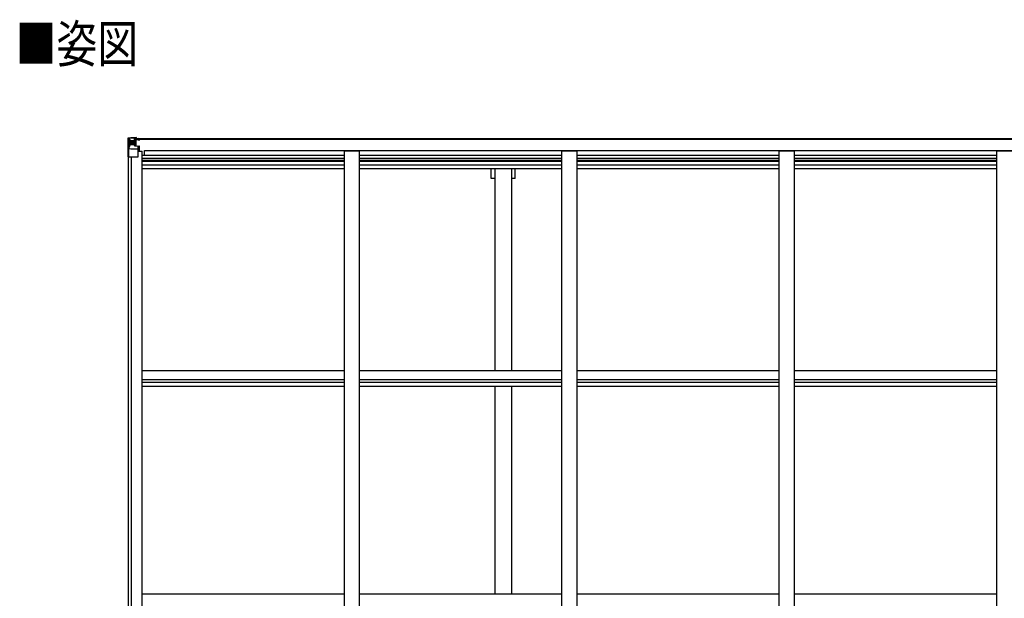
# Model space of a CAD drawing. Units: millimetres, scale not verified. Extents: x -10512 to 10512, y -7425 to 7425.
# Drawn here: x -3812 to -570, y 185 to 2091 of the extents above; entities that cross this region are included whole.
import ezdxf
from ezdxf.enums import TextEntityAlignment as Align

# ---------------------------------------------------------------- set-up
doc = ezdxf.new("R2010")
doc.units = ezdxf.units.MM
doc.header["$LTSCALE"] = 25
for name, color, linetype in [('0-2_USER1', 3, 'Continuous'), ('0-4_YKK_13', 4, 'Continuous'), ('0-5_YKK_A1', 4, 'Continuous')]:
    doc.layers.add(name, color=color, linetype=linetype)
doc.styles.add('ＭＳ ゴシック', font='')
doc.styles.get('ＭＳ ゴシック').set_extended_font_data('MS Gothic')

msp = doc.modelspace()

# ---------------------------------------------------------------- linework, layer by layer
at = {"layer": '0-4_YKK_13'}
for p, q in [((-3455.76, 1699.85), (-3455.76, 1699.82)), ((-3454.82, 1700.86), (-3454.82, 1700.86)), ((-3454.82, 1700.81), (-3454.82, 1700.85)), ((-3445.85, 1701.24), (-3453.78, 1700.77)), ((-3452.92, 1699.8), (-3452.92, 1699.73)), ((-3452.92, 1639.14), (-3452.92, 1699.73)), ((-3448.95, 1696.35), (-3451.68, 1700.02)), ((-3448.09, 1692.85), (-3445.76, 1692.91)), ((-3448.09, 1679.38), (-3448.09, 1692.85)), ((-3433.76, 1702.03), (-3445.76, 1701.25)), ((-3445.76, 1692.9), (-3433.76, 1692.9)), ((-3434.76, 1692.9), (-3433.76, 1692.9)), ((-3427.26, 1702.54), (-3433.76, 1702.14)), ((-3433.76, 1676.05), (-3433.76, 1702.14)), ((-3433.76, 1701.26), (-3427.26, 1701.66)), ((-3432.26, 1696.44), (-3433.76, 1696.44)), ((-3432.26, 1692.9), (-3433.76, 1692.9)), ((-3427.26, 1700.73), (-3432.26, 1700.64)), ((-3431.76, 1696.08), (-3432.26, 1696.08)), ((-3428.26, 1691.15), (-3432.26, 1691.15)), ((-3432.15, 1694.78), (-3428.26, 1694.78)), ((-3431.77, 1694.98), (-3431.77, 1695.15)), ((-3431.77, 1695.15), (-3431.76, 1695.15)), ((-3431.76, 1697.1), (-3431.76, 1695.15)), ((-3423.76, 1697.1), (-3431.76, 1697.1)), ((-3423.76, 1697.08), (-3431.76, 1697.08)), ((-3421.76, 1695.24), (-3431.76, 1695.15)), ((-3428.26, 1675.04), (-3428.26, 1695.01)), ((-3427.26, 1701.66), (-3427.26, 1702.54)), ((-3427.26, 1701.14), (-3427.26, 1701.66)), ((-3427.26, 1701.14), (-3427.26, 1700.73)), ((-3427.26, 1700.73), (-3427.26, 1699.91)), ((-3422.26, 1700.34), (-3422.26, 1699.91)), ((-3421.96, 1700.34), (-3422.26, 1700.34)), ((-3421.96, 1700.34), (-3420.27, 1699.91)), ((-3421.76, 1696.84), (-3416.76, 1696.84)), ((-3421.76, 1695.24), (-3421.76, 1696.84)), ((-3416.76, 1697.85), (-3416.76, 1696.84)), ((-3416.76, 1696.84), (-3415.76, 1696.84)), ((-3415.76, 1696.84), (-3415.76, 1697.85)), ((-3415.76, 1696.84), (-3415.76, 1695.28)), ((-3415.76, 1695.16), (-3415.76, 1695.28)), ((-3452.37, 1666.03), (-3448.23, 1678.11)), ((-3452.37, 1666.03), (-3445.76, 1665.81)), ((-3445.76, 1679.34), (-3448.09, 1679.38)), ((-3445.76, 1679.34), (-3433.76, 1679.34)), ((-3445.76, 1679.34), (-3445.76, 1679.34)), ((-3445.76, 1665.81), (-3421.76, 1665.81)), ((-3440.28, 1685.7), (-3440.28, 1684.74)), ((-3432.26, 1679.34), (-3433.76, 1679.34)), ((-3432.94, 1675.79), (-3422.59, 1674.14)), ((-3432.94, 1675.15), (-3432.94, 1675.79)), ((-3422.59, 1673.5), (-3432.94, 1675.15)), ((-3428.26, 1682.94), (-3432.26, 1682.94)), ((-3422.59, 1674.14), (-3422.59, 1673.5)), ((-3422.31, 1674.06), (-3418.26, 1674.02)), ((-3421.76, 1640.14), (-3421.76, 1673.24)), ((-3417.26, 1662.14), (-3421.76, 1662.14)), ((-3417.26, 1674.01), (-3418.26, 1674.02)), ((-3418.26, 1672.29), (-3417.26, 1672.29)), ((-3417.26, 1658.23), (-3417.26, 1674.01)), ((-3452.92, 1639.14), (-3422.76, 1639.14))]:
    msp.add_line(p, q, dxfattribs=at)
for points in [[(-3455.76, 1699.82), (-3455.76, 1639.14), (-3452.92, 1639.14)], [(-3454.82, 1700.86), (-3445.76, 1701.41), (-3433.76, 1702.14)], [(-3442.2, 1686.66), (-3443.16, 1686.66), (-3443.16, 1687.62), (-3442.2, 1687.62)], [(-3441.24, 1688.58), (-3441.24, 1689.54), (-3440.28, 1689.54), (-3440.28, 1688.58)], [(-3439.32, 1687.62), (-3438.36, 1687.62), (-3438.36, 1686.66), (-3439.32, 1686.66)], [(-3427.26, 1701.14), (-3432.26, 1701.14), (-3432.26, 1675.68)], [(-3416.76, 1695.12), (-3431.76, 1694.98), (-3431.77, 1694.98)], [(-3431.76, 1696.08), (-3423.76, 1696.08), (-3423.76, 1697.85)], [(-3421.76, 1695.24), (-3421.76, 1695.23), (-3415.76, 1695.28)], [(-3440.28, 1684.74), (-3441.24, 1684.74), (-3441.24, 1685.7)], [(-3418.26, 1674.02), (-3418.26, 1672.29), (-3421.76, 1672.27)]]:
    msp.add_lwpolyline(points, dxfattribs=at)
msp.add_circle((-3440.76, 1687.14), 5.3, dxfattribs=at)
for centre, radius, start, end in [((-3454.76, 1699.86), 1, 93.50017, 180.00079), ((-3454.76, 1699.85), 0.999, 93.4424, 179.95083), ((-3454.76, 1699.81), 0.999, 93.4424, 179.95083), ((-3453.61, 1713.46), 12.7, 269.24466, 275.10311), ((-3451.63, 1699.85), 1.28, 131.17831, 182.45895), ((-3442.2, 1688.58), 0.96, 270, 0), ((-3442.2, 1685.7), 0.96, 0, 90), ((-3439.32, 1688.58), 0.96, 180, 270), ((-3439.32, 1685.7), 0.96, 90, 180), ((-3431.76, 1697.6), 0.5, 179.99802, 269.99691), ((-3431.76, 1697.58), 0.5, 180.00109, 270.00109), ((-3431.76, 1694.65), 0.5, 90.52895, 180.04464), ((-3431.75, 1694.47), 0.513, 91.88028, 181.04707), ((-3416.62, 1702.8), 7.69, 268.96999, 276.43426), ((-3432.83, 1676.72), 0.937, 182.32209, 263.26766), ((-3432.83, 1676.09), 0.937, 182.32209, 263.26766), ((-3422.7, 1673.2), 0.937, 2.32209, 83.26766), ((-3422.7, 1672.57), 0.937, 2.32209, 83.26766), ((-3422.76, 1640.14), 1, 270, 0)]:
    msp.add_arc(centre, radius, start, end, dxfattribs=at)
for centre, major_axis, ratio, start_param, end_param in [((-3253.82, 1713.17), (201, 12.36), 0.060933, 3.1373463, 3.1378449), ((-3452.82, 1700.93), (2, 0.12), 0.060933, 3.1378449, 4.2119296), ((-3452.63, 1697.84), (-0.02, 3), 0.466854, 5.5234897, 6.1575023), ((-3450.96, 1692.77), (0.03, 5), 0.573921, 4.7320603, 5.5159136), ((-3527.51, 1692.9), (81.75, 0), 0.061163, 0, 0.0007725), ((-3451.65, 1668.37), (0.85, 2.32), 0.403757, 2.3087461, 3.2744049), ((-3449.5, 1679.4), (0, 3), 0.468246, 4.2703918, 4.7058971)]:
    msp.add_ellipse(centre, major_axis=major_axis, ratio=ratio, start_param=start_param, end_param=end_param, dxfattribs=at)
at = {"layer": '0-5_YKK_A1'}
for p, q in [((-3432.26, 1699.91), (2292.74, 1699.91)), ((-3432.26, 1697.85), (2292.74, 1697.85)), ((-3421.76, 1658.15), (-3408.76, 1658.15)), ((-3408.76, -1289.23), (-3408.76, 1658.15)), ((-3401.26, 1659.65), (2261.74, 1659.65)), ((-3401.26, 1644.57), (-3401.26, 1659.65)), ((-2742.76, -1289.54), (-2742.76, 1658.54)), ((-2742.76, 1658.54), (-2692.76, 1658.54)), ((-2692.76, -1289.54), (-2692.76, 1658.54)), ((-2026.76, -1289.54), (-2026.76, 1658.54)), ((-2026.76, 1658.54), (-1976.76, 1658.54)), ((-1976.76, -1289.54), (-1976.76, 1658.54)), ((-1310.76, -1289.54), (-1310.76, 1658.54)), ((-1310.76, 1658.54), (-1260.76, 1658.54)), ((-1260.76, -1289.54), (-1260.76, 1658.54)), ((-594.76, -1289.54), (-594.76, 1658.54)), ((-594.76, 1658.54), (-544.76, 1658.54)), ((-3453.76, -1270.14), (-3453.76, 1639.14)), ((-3444.06, -1270.14), (-3444.06, 1639.14)), ((-3408.76, 1644.57), (-2742.76, 1644.57)), ((-3408.76, 1635.21), (-2742.76, 1635.21)), ((-3408.76, 1628.13), (-2742.76, 1628.13)), ((-3408.76, 1624.35), (-2742.76, 1624.35)), ((-2692.76, 1644.57), (-2026.76, 1644.57)), ((-2692.76, 1635.21), (-2026.76, 1635.21)), ((-2692.76, 1628.13), (-2026.76, 1628.13)), ((-2692.76, 1624.35), (-2026.76, 1624.35)), ((-1976.76, 1644.57), (-1310.76, 1644.57)), ((-1976.76, 1635.21), (-1310.76, 1635.21)), ((-1976.76, 1628.13), (-1310.76, 1628.13)), ((-1976.76, 1624.35), (-1310.76, 1624.35)), ((-1260.76, 1644.57), (-594.76, 1644.57)), ((-1260.76, 1635.21), (-594.76, 1635.21)), ((-1260.76, 1628.13), (-594.76, 1628.13)), ((-1260.76, 1624.35), (-594.76, 1624.35)), ((-3408.76, 1613.01), (-2742.76, 1613.01)), ((-3408.76, 1600.18), (-2742.76, 1600.18)), ((-2692.76, 1613.01), (-2026.76, 1613.01)), ((-2692.76, 1600.18), (-2026.76, 1600.18)), ((-2247.26, 1600.18), (-2247.26, 934.9)), ((-2192.26, 1600.18), (-2192.26, 934.9)), ((-2180.26, 1567.35), (-2180.26, 1600.18)), ((-1976.76, 1613.01), (-1310.76, 1613.01)), ((-1976.76, 1600.18), (-1310.76, 1600.18)), ((-1260.76, 1613.01), (-594.76, 1613.01)), ((-1260.76, 1600.18), (-594.76, 1600.18)), ((-2180.26, 1567.35), (-2192.26, 1567.35)), ((-3408.76, 934.9), (-2742.76, 934.9)), ((-2692.76, 934.9), (-2026.76, 934.9)), ((-1976.76, 934.9), (-1310.76, 934.9)), ((-1260.76, 934.9), (-594.76, 934.9)), ((-3408.76, 905.78), (-2742.76, 905.78)), ((-3408.76, 896.57), (-2742.76, 896.57)), ((-3408.76, 883.67), (-2742.76, 883.67)), ((-2692.76, 905.78), (-2026.76, 905.78)), ((-2692.76, 896.57), (-2026.76, 896.57)), ((-2692.76, 883.67), (-2026.76, 883.67)), ((-2247.26, 883.67), (-2247.26, 200)), ((-2192.26, 883.67), (-2192.26, 200)), ((-1976.76, 905.78), (-1310.76, 905.78)), ((-1976.76, 896.57), (-1310.76, 896.57)), ((-1976.76, 883.67), (-1310.76, 883.67)), ((-1260.76, 905.78), (-594.76, 905.78)), ((-1260.76, 896.57), (-594.76, 896.57)), ((-1260.76, 883.67), (-594.76, 883.67)), ((-3408.76, 200), (-2742.76, 200)), ((-2692.76, 200), (-2026.76, 200)), ((-1976.76, 200), (-1310.76, 200)), ((-1260.76, 200), (-594.76, 200))]:
    msp.add_line(p, q, dxfattribs=at)
msp.add_lwpolyline([(-2247.26, 1567.35), (-2259.26, 1567.35), (-2259.26, 1600.18)], dxfattribs=at)

# ---------------------------------------------------------------- texts
at = {"layer": '0-2_USER1', "style": 'ＭＳ ゴシック', "width": 0.8}
msp.add_text('■姿図', height=123.2, dxfattribs=at).set_placement((-3825.29, 1912.73), align=Align.BOTTOM_LEFT)

doc.saveas('drawing.dxf')
